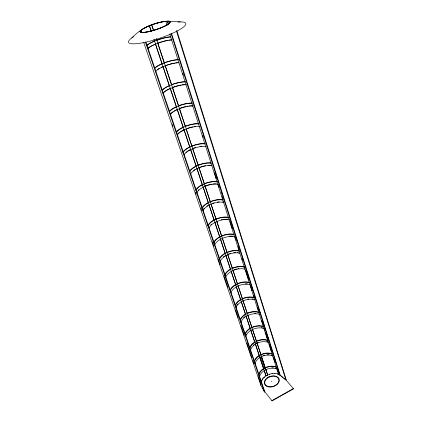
<?xml version="1.0" encoding="UTF-8"?>
<svg xmlns="http://www.w3.org/2000/svg" width="422" height="422" viewBox="0 0 422 422"><rect width="100%" height="100%" fill="white"/><g stroke="black" fill="none" stroke-linecap="round" stroke-linejoin="round"><path stroke-width="0.63" d="M261.176 381.878L262.616 378.766L265.95 375.849L264.283 370.848M131.722 37.985C141.417 27.857 155.296 21.485 169.301 21.242L168.858 21.432A15.34 2.88 -18.2 0 1 159.875 28.168A15.34 2.88 -18.2 0 1 141.238 32.119L140.563 31.555L141.133 31.064L141.28 31.566L140.784 31.74M263.608 378.107L264.415 376.893M141.702 29.63L140.384 30.806L140.057 31.724L140.742 32.299A15.862 2.975 -18.2 0 0 160.017 28.211A15.862 2.975 -18.2 0 0 169.301 21.242M276.621 367.135L276.315 367.34A10.845 7.396 -18.2 0 0 265.47 367.9A10.845 7.396 -18.2 0 0 258.939 375.353M272.396 353.947L272.09 354.153A10.993 7.29 -18.2 0 0 261.118 354.796A10.993 7.29 -18.2 0 0 254.461 362.218M268.081 340.427L267.77 340.633A11.146 7.179 -18.2 0 0 257.014 341.213A11.146 7.179 -18.2 0 0 249.972 348.24M259.715 314.2L259.388 314.406A11.441 6.937 -18.2 0 0 248.057 315.313A11.441 6.937 -18.2 0 0 240.988 322.614M255.052 299.588L254.719 299.799A11.605 6.799 -18.2 0 0 243.257 300.807A11.605 6.799 -18.2 0 0 236.035 308.055M249.602 282.529L249.27 282.735A11.795 6.62 -18.2 0 0 237.649 283.864A11.795 6.62 -18.2 0 0 230.248 291.043M245.293 269.02L244.95 269.225A11.948 6.478 -18.2 0 0 233.213 270.455A11.948 6.478 -18.2 0 0 225.665 277.576M239.522 250.932L239.168 251.137A12.154 6.272 -18.2 0 0 227.273 252.504A12.154 6.272 -18.2 0 0 219.53 259.541M234.943 236.594L234.59 236.8A12.312 6.103 -18.2 0 0 222.563 238.277A12.312 6.103 -18.2 0 0 214.666 245.245M229.531 219.635L229.172 219.841A12.507 5.897 -18.2 0 0 217.377 221.297A12.507 5.897 -18.2 0 0 209.064 227.891M272.053 400.9L293.548 388.81L293.459 388.525L271.958 400.615L272.053 400.9L264.736 391.59L262.964 388.298M265.95 375.849L267.712 375.121L156.377 38.766M206.11 146.249L205.72 146.45A13.335 4.89 -18.2 0 0 193.329 148.523A13.335 4.89 -18.2 0 0 184.192 154.721M205.298 143.696L204.902 143.891A13.362 4.848 -18.2 0 0 192.079 146.149A13.362 4.848 -18.2 0 0 183.132 152.553M199.77 126.373L199.369 126.574A13.557 4.584 -18.2 0 0 186.814 128.821A13.557 4.584 -18.2 0 0 177.451 134.898M186.429 84.569L186.012 84.764A14.031 3.903 -18.2 0 0 172.693 87.565A14.031 3.903 -18.2 0 0 163.05 93.52M185.527 81.747L185.105 81.937A14.063 3.856 -18.2 0 0 172.202 84.6A14.063 3.856 -18.2 0 0 162.317 90.371M143.68 42.342L260.896 385.36L264.473 392.022L264.831 391.869L145.98 42.195M279.037 374.699L278.947 374.419C275.054 372.579 270.412 373.438 266.704 375.332L266.799 375.612M172.134 39.784L171.701 39.974A14.538 3.112 -18.2 0 0 158.018 43.213A14.538 3.112 -18.2 0 0 147.832 48.783M167.033 25.315L165.762 21.543L168.858 21.432L169.428 23.221M165.762 21.543L167.687 21.337L168.684 24.471M151.25 31.497L149.377 25.869L151.698 24.977L153.687 30.637M149.377 25.869L151.825 25.014M140.742 32.299L141.238 32.119M167.434 21.126L180.273 21.907M275.962 366.897L274.838 366.496A11.151 7.601 -18.2 0 0 264.304 368.1M280.229 375.184L285.868 379.821L293.548 388.81M279.765 375.005L282.666 377.395M283.573 378.138L285.488 379.716M267.712 375.121L265.712 369.329M271.552 381.135L271.879 381.694M172.255 124.427L172.893 126.299M195.439 192.369L196.124 194.363M200.972 208.573L201.61 210.441M212.303 241.769L213.79 246.137M218.2 259.061L220.178 264.852M224.156 276.51L227.774 287.108M235.508 309.764L238.272 317.871M240.962 325.752L244.232 335.337M246.917 343.202L251.807 357.539M252.873 360.657L253.938 363.775M258.285 376.508L261.049 384.616M261.424 380.823L261.519 381.098L262.616 378.766M145.374 42.063L264.473 392.022M141.133 31.064L141.581 32.33M260.764 357.023L264.531 368.369M149.504 25.906L151.377 31.534M154.083 39.663L266.087 376.013M153.956 39.621L154.584 41.493M155.412 43.993L162.074 63.991M162.908 66.491L169.359 85.866M176.438 107.114L170.193 88.367A14.427 4.014 -18.2 0 0 168.747 89.068M177.272 109.614L183.306 127.739M183.934 129.612L189.763 147.114M190.596 149.615L196.214 166.484M196.837 168.362L202.46 185.237M203.082 187.11L208.289 202.734M208.911 204.612L214.118 220.231M214.951 222.732L219.735 237.106M220.363 238.984L225.148 253.358M225.775 255.231L230.56 269.605M231.187 271.478L235.766 285.23M236.183 286.48L240.556 299.604M241.178 301.477L245.551 314.601M246.174 316.479L250.13 328.353M250.752 330.226L254.92 342.727M255.336 343.977L259.287 355.851M259.704 357.102L263.66 368.976M151.698 24.977L153.561 30.6M156.251 38.724L156.868 40.602M157.696 43.102L164.322 63.1M165.144 65.6L171.353 84.347M172.387 87.47L178.596 106.223M179.63 109.345L185.221 126.22M186.255 129.343L191.635 145.595M192.669 148.718L198.256 165.593M198.873 167.465L204.253 183.718M204.876 185.59L210.256 201.843M211.29 204.965L216.048 219.34M216.671 221.212L221.634 236.214M222.257 238.087L227.015 252.462M227.637 254.339L232.19 268.086M233.018 270.586L237.364 283.711M238.193 286.211L242.328 298.707M242.951 300.585L247.297 313.71M247.914 315.582L251.85 327.456M252.467 329.334L256.402 341.208M257.019 343.081L260.954 354.955M261.366 356.205L265.296 368.079M269.331 374.187L269.421 374.462M272.121 373.523L272.211 373.802M274.896 373.391L274.986 373.67M215.742 176.364L216.344 178.248M231.362 225.311L232.364 228.45M247.382 275.513L248.785 279.907M251.185 287.44L252.187 290.573M263.001 324.46L263.602 326.343M264.204 328.226L264.805 330.109M266.81 336.387L268.213 340.781M271.014 349.564L271.615 351.447M277.359 369.445L278.747 373.797M182.826 73.433L183.428 75.316M202.655 135.552L203.256 137.435M214.471 172.572L216.275 178.221M218.274 184.493L219.276 187.632M222.083 196.415L222.684 198.298M230.09 221.513L232.295 228.413M235.101 237.201L235.698 239.079M238.103 246.612L239.105 249.75M241.906 258.533L242.508 260.416M245.715 270.455L247.514 276.099M250.32 284.887L252.124 290.531M253.722 295.553L254.324 297.436M257.531 307.474L258.533 310.608M261.735 320.651L262.737 323.785M265.538 332.573L268.144 340.728M269.347 344.494L271.546 351.394M273.551 357.671L274.954 362.06M169.776 34.092L278.731 374.905M277.47 373.802L277.56 374.077M171.48 33.254L280.319 375.459M167.244 21.522L168.246 24.661M171.042 33.449L280.018 375.67M221.698 192.669L222.294 194.553M236.489 239.126L237.491 242.265M247.888 274.907L248.885 278.051M251.285 285.583L252.683 289.977M259.683 311.948L260.284 313.831M262.679 321.364L264.082 325.758M267.279 335.801L267.88 337.684M274.479 358.405L275.877 362.799M277.476 367.82L279.675 374.725M176.781 30.489L286.258 379.89L285.958 380.101L176.438 31.006M177.915 22.039A30.157 5.919 -18.2 0 1 178.279 30.421A30.157 5.919 -18.2 0 1 139.154 43.376A30.157 5.919 -18.2 0 1 133.632 36.709M254.44 360.694A11.304 7.496 -18.2 0 1 259.941 355.002M260.437 354.744A11.304 7.496 -18.2 0 1 271.831 353.71M255.046 363.949A10.972 7.306 -18.2 0 1 261.693 356.521A10.972 7.306 -18.2 0 1 272.644 355.894L272.95 355.683A11.283 7.512 -18.2 0 0 271.156 355.066M263.112 355.598A11.283 7.512 -18.2 0 1 264.758 355.134M266.973 354.786A11.283 7.512 -18.2 0 1 269.136 354.765M146.798 45.755A14.57 3.054 -18.2 0 1 157.026 40.211A14.57 3.054 -18.2 0 1 170.731 36.941M148.227 48.002A14.944 3.197 -18.2 0 1 153.313 45.006M153.919 44.727A14.944 3.197 -18.2 0 1 155.454 44.062M157.617 43.208A14.944 3.197 -18.2 0 1 167.666 40.333M168.911 40.116A14.944 3.197 -18.2 0 1 171.158 39.837M147.199 44.985A14.981 3.144 -18.2 0 1 154.985 40.844M156.071 40.422A14.981 3.144 -18.2 0 1 170.694 36.777M234.199 269.737A12.285 6.657 -18.2 0 1 236.568 269.014M237.771 268.756A12.285 6.657 -18.2 0 1 238.957 268.566M224.641 275.144A12.307 6.636 -18.2 0 1 230.728 268.946M232.374 268.155A12.307 6.636 -18.2 0 1 244.639 266.962L244.296 267.168A11.974 6.457 -18.2 0 0 232.538 268.413A11.974 6.457 -18.2 0 0 224.968 275.524M210.826 224.915A12.855 6.061 -18.2 0 1 211.633 224.224M221.149 219.836A12.855 6.061 -18.2 0 1 222.394 219.582M223.618 219.393A12.855 6.061 -18.2 0 1 227.606 219.298M207.83 225.749A12.882 6.035 -18.2 0 1 214.371 219.788M216.106 218.992A12.882 6.035 -18.2 0 1 228.814 217.388M140.563 31.555A15.34 2.88 -18.2 0 1 150.432 25.431A15.34 2.88 -18.2 0 1 167.112 21.29M208.299 225.649A12.528 5.871 -18.2 0 1 216.644 219.065A12.528 5.871 -18.2 0 1 228.455 217.588M220.247 261.656A12.127 6.298 -18.2 0 1 227.97 254.603A12.127 6.298 -18.2 0 1 239.849 253.253M223.212 257.04A12.47 6.472 -18.2 0 1 224.594 256.048M227.806 254.355A12.47 6.472 -18.2 0 1 228.977 253.896M229.568 253.685A12.47 6.472 -18.2 0 1 230.776 253.316M233.799 252.688A12.47 6.472 -18.2 0 1 235.571 252.53M237.248 252.535A12.47 6.472 -18.2 0 1 238.298 252.63M219.203 259.171A12.496 6.451 -18.2 0 1 225.438 253.047M226.54 252.509A12.496 6.451 -18.2 0 1 238.921 250.763M230.306 289.634A12.127 6.805 -18.2 0 1 236.394 284.111M236.932 283.853A12.127 6.805 -18.2 0 1 249.017 282.334M245.129 283.885A12.106 6.831 -18.2 0 1 247.339 283.911M231.045 292.557A11.774 6.641 -18.2 0 1 238.662 285.694A11.774 6.641 -18.2 0 1 249.908 284.729M235.418 304.679A11.953 6.968 -18.2 0 1 240.862 299.393M241.906 298.855A11.953 6.968 -18.2 0 1 254.429 297.652M235.376 306.119A11.626 6.778 -18.2 0 1 242.618 298.882A11.626 6.778 -18.2 0 1 254.102 297.858M271.779 367.836A11.13 7.617 -18.2 0 1 273.377 367.863M275.381 368.184A11.13 7.617 -18.2 0 1 277.159 368.828L276.858 369.034A10.824 7.411 -18.2 0 0 266.024 369.582A10.824 7.411 -18.2 0 0 259.514 377.041M245.794 336.74A11.278 7.068 -18.2 0 1 252.715 329.397A11.278 7.068 -18.2 0 1 263.919 328.585M245.171 334.915A11.299 7.053 -18.2 0 1 252.113 327.572A11.299 7.053 -18.2 0 1 263.333 326.749L263.65 326.544A11.621 7.253 -18.2 0 0 251.945 327.287M245.182 333.427A11.621 7.253 -18.2 0 1 250.399 328.068M236.072 306.615A11.932 6.984 -18.2 0 1 236.642 305.581M237.296 304.689A11.932 6.984 -18.2 0 1 237.971 303.945M247.677 299.14A11.932 6.984 -18.2 0 1 248.838 298.971M252.177 298.934A11.932 6.984 -18.2 0 1 253.2 299.077M245.799 335.253A11.6 7.269 -18.2 0 1 246.337 334.198M261.408 327.641A11.6 7.269 -18.2 0 1 262.415 327.81M163.377 92.597A14.427 4.014 -18.2 0 1 164.733 91.442M165.144 91.147A14.427 4.014 -18.2 0 1 166.057 90.551M166.548 90.25A14.427 4.014 -18.2 0 1 168.172 89.358M172.292 87.523A14.427 4.014 -18.2 0 1 178.891 85.476M179.429 85.355A14.427 4.014 -18.2 0 1 181.017 85.033M182.035 84.859A14.427 4.014 -18.2 0 1 184.398 84.595M162.417 89.786A14.459 3.962 -18.2 0 1 169.285 85.587M171.369 84.727A14.459 3.962 -18.2 0 1 185.058 81.731M157.343 69.588A14.68 3.624 -18.2 0 1 159.21 68.438M161.462 67.283A14.68 3.624 -18.2 0 1 162.961 66.613M165.086 65.753A14.68 3.624 -18.2 0 1 168.995 64.424M169.554 64.255A14.68 3.624 -18.2 0 1 172.334 63.527M172.878 63.4A14.68 3.624 -18.2 0 1 174.465 63.078M175.599 62.883A14.68 3.624 -18.2 0 1 177.361 62.662M154.943 67.778A14.717 3.566 -18.2 0 1 161.995 63.711M163.583 63.068A14.717 3.566 -18.2 0 1 178.469 59.644L178.047 59.834A14.311 3.471 -18.2 0 0 164.527 62.878A14.311 3.471 -18.2 0 0 154.579 68.622M155.576 71.55A14.279 3.524 -18.2 0 1 165.487 65.774A14.279 3.524 -18.2 0 1 178.981 62.762M253.342 345.201A11.436 7.396 -18.2 0 1 254.181 344.531M256.576 343.091A11.436 7.396 -18.2 0 1 258.158 342.406M266.841 341.62A11.436 7.396 -18.2 0 1 268.65 342.21L268.339 342.416A11.125 7.19 -18.2 0 0 257.262 343.139A11.125 7.19 -18.2 0 0 250.483 350.524M249.544 348.308A11.457 7.38 -18.2 0 1 254.988 341.852M256.507 341.071A11.457 7.38 -18.2 0 1 267.511 340.195M243.605 317.74A11.763 7.132 -18.2 0 1 244.887 316.727M254.693 313.43A11.763 7.132 -18.2 0 1 255.795 313.425M185.838 152.389A13.71 5.022 -18.2 0 1 186.677 151.735M187.611 151.097A13.71 5.022 -18.2 0 1 190.322 149.578M192.522 148.597A13.71 5.022 -18.2 0 1 195.639 147.489M199.965 146.46A13.71 5.022 -18.2 0 1 201.832 146.207M182.826 152.289A13.736 4.985 -18.2 0 1 190.074 146.761M191.683 146.065A13.736 4.985 -18.2 0 1 204.834 143.633M240.018 320.319A11.784 7.116 -18.2 0 1 245.704 313.947M247.271 313.166A11.784 7.116 -18.2 0 1 259.113 312.317M240.345 320.736A11.463 6.921 -18.2 0 1 247.434 313.44A11.463 6.921 -18.2 0 1 258.786 312.523M196.225 189.304A13.298 5.549 -18.2 0 1 203.193 184.15M204.158 183.734A13.298 5.549 -18.2 0 1 217.43 181.713M203.451 209.185A13.061 5.829 -18.2 0 1 204.248 208.252M206.711 206.21A13.061 5.829 -18.2 0 1 207.714 205.577M212.329 203.415A13.061 5.829 -18.2 0 1 214.212 202.808M217.362 202.101A13.061 5.829 -18.2 0 1 219.197 201.88M222.695 201.922A13.061 5.829 -18.2 0 1 223.95 202.149L223.586 202.354A12.702 5.671 -18.2 0 0 211.258 204.111A12.702 5.671 -18.2 0 0 202.977 210.889M201.874 208.252A13.087 5.797 -18.2 0 1 208.584 202.386M209.745 201.843A13.087 5.797 -18.2 0 1 223.212 199.828L222.842 200.033A12.729 5.644 -18.2 0 0 210.884 201.647A12.729 5.644 -18.2 0 0 202.354 208.146M258.913 373.808A11.151 7.601 -18.2 0 1 263.824 368.374M190.533 174.302A13.119 5.17 -18.2 0 1 199.226 167.75A13.119 5.17 -18.2 0 1 211.865 165.682M189.694 171.833A13.145 5.133 -18.2 0 1 198.414 165.297A13.145 5.133 -18.2 0 1 211.079 163.208M189.9 170.688A13.515 5.275 -18.2 0 1 196.441 165.899M198.018 165.197A13.515 5.275 -18.2 0 1 211 162.934M193.55 170.499A13.488 5.312 -18.2 0 1 195.027 169.538M198.831 167.65A13.488 5.312 -18.2 0 1 199.838 167.254M200.344 167.07A13.488 5.312 -18.2 0 1 202.418 166.405M202.94 166.263A13.488 5.312 -18.2 0 1 205.53 165.677M208.009 165.345A13.488 5.312 -18.2 0 1 211.791 165.408M176.048 132.387A13.968 4.668 -18.2 0 1 183.132 127.159M185.137 126.294A13.968 4.668 -18.2 0 1 198.461 123.688M176.354 132.629A13.588 4.542 -18.2 0 1 185.532 126.368A13.588 4.542 -18.2 0 1 198.525 123.931M170.272 114.747A13.789 4.257 -18.2 0 1 179.661 108.623A13.789 4.257 -18.2 0 1 192.801 106.022L193.213 105.827A14.179 4.378 -18.2 0 0 189.467 105.922M169.343 112.02A13.82 4.215 -18.2 0 1 178.764 105.917A13.82 4.215 -18.2 0 1 191.931 103.29L192.337 103.095A14.211 4.331 -18.2 0 0 178.369 105.864M169.639 111.044A14.211 4.331 -18.2 0 1 176.823 106.502M177.514 134.217A13.942 4.711 -18.2 0 1 179.587 132.334M180.5 131.706A13.942 4.711 -18.2 0 1 184.003 129.776M187.568 128.325A13.942 4.711 -18.2 0 1 189.71 127.634M190.248 127.481A13.942 4.711 -18.2 0 1 192.912 126.843M194.204 126.611A13.942 4.711 -18.2 0 1 195.449 126.436M170.562 113.761A14.179 4.378 -18.2 0 1 171.875 112.558M172.276 112.252A14.179 4.378 -18.2 0 1 173.162 111.635M174.144 111.023A14.179 4.378 -18.2 0 1 175.225 110.416M175.789 110.121A14.179 4.378 -18.2 0 1 177.224 109.43M179.793 108.364A14.179 4.378 -18.2 0 1 185.749 106.566M186.941 106.312A14.179 4.378 -18.2 0 1 188.233 106.091M213.928 243.067A12.338 6.077 -18.2 0 1 221.851 236.114A12.338 6.077 -18.2 0 1 233.893 234.616M229.088 236.257A12.66 6.277 -18.2 0 1 233.034 236.214M213.606 242.713A12.686 6.251 -18.2 0 1 222.067 235.719A12.686 6.251 -18.2 0 1 234.247 234.41M198.182 190.322A13.272 5.581 -18.2 0 1 198.926 189.642M204.944 186.107A13.272 5.581 -18.2 0 1 206.432 185.527M207.445 185.184A13.272 5.581 -18.2 0 1 211.538 184.177M212.783 183.997A13.272 5.581 -18.2 0 1 216.238 183.855M196.852 192.886A12.908 5.433 -18.2 0 1 205.34 186.213A12.908 5.433 -18.2 0 1 217.821 184.308M196.04 190.496A12.934 5.396 -18.2 0 1 204.549 183.839A12.934 5.396 -18.2 0 1 217.05 181.914M260.896 385.365A11.584 8.023 -18.2 0 1 260.675 384.337M268.972 376.846L267.279 377.822A7.723 5.349 -18.2 0 0 268.276 386.89A7.723 5.349 -18.2 0 0 279.322 380.523A7.723 5.349 -18.2 0 0 268.972 376.846M269.109 377.073L267.506 378.001A7.332 5.08 -18.2 0 0 268.455 386.61A7.332 5.08 -18.2 0 0 278.937 380.565A7.332 5.08 -18.2 0 0 269.109 377.073M145.548 32.241A15.804 2.965 -18.2 0 0 169.976 22.64A15.804 2.965 -18.2 0 0 149.915 25.536A15.804 2.965 -18.2 0 0 145.548 32.241"/></g></svg>
